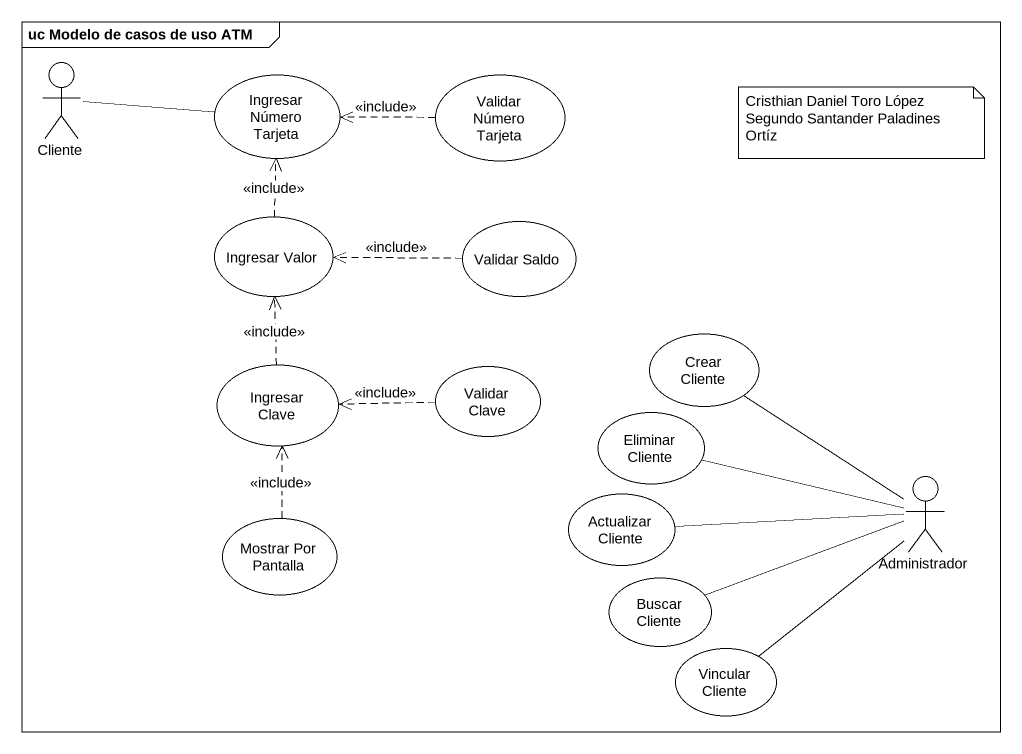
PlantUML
@startuml
mainframe uc Modelo de casos de uso ATM
actor Cliente
usecase "Ingresar Número Tarjeta" as Ingresar_Número_Tarjeta
usecase "Validar Número Tarjeta" as Validar_Número_Tarjeta
usecase "Ingresar Valor" as Ingresar_Valor
usecase "Validar Saldo" as Validar_Saldo
usecase "Crear Cliente" as Crear_Cliente
usecase "Ingresar Clave" as Ingresar_Clave
usecase "Validar Clave" as Validar_Clave
usecase "Eliminar Cliente" as Eliminar_Cliente
actor Administrador
usecase "Mostrar Por Pantalla" as Mostrar_Por_Pantalla
usecase "Actualizar Cliente" as Actualizar_Cliente
usecase "Buscar Cliente" as Buscar_Cliente
usecase "Vincular Cliente" as Vincular_Cliente
Cliente -right- Ingresar_Número_Tarjeta
Validar_Número_Tarjeta .left.> Ingresar_Número_Tarjeta : <<include>>
Ingresar_Valor .up.> Ingresar_Número_Tarjeta : <<include>>
Validar_Saldo .left.> Ingresar_Valor : <<include>>
Ingresar_Clave .up.> Ingresar_Valor : <<include>>
Validar_Clave .left.> Ingresar_Clave : <<include>>
Administrador -up- Crear_Cliente
Administrador -left- Eliminar_Cliente
Administrador -left- Actualizar_Cliente
Administrador -left- Buscar_Cliente
Administrador -- Vincular_Cliente
Mostrar_Por_Pantalla .up.> Ingresar_Clave : <<include>>
note as N1
  Cristhian Daniel Toro López
  Segundo Santander Paladines Ortíz
end note
@enduml
